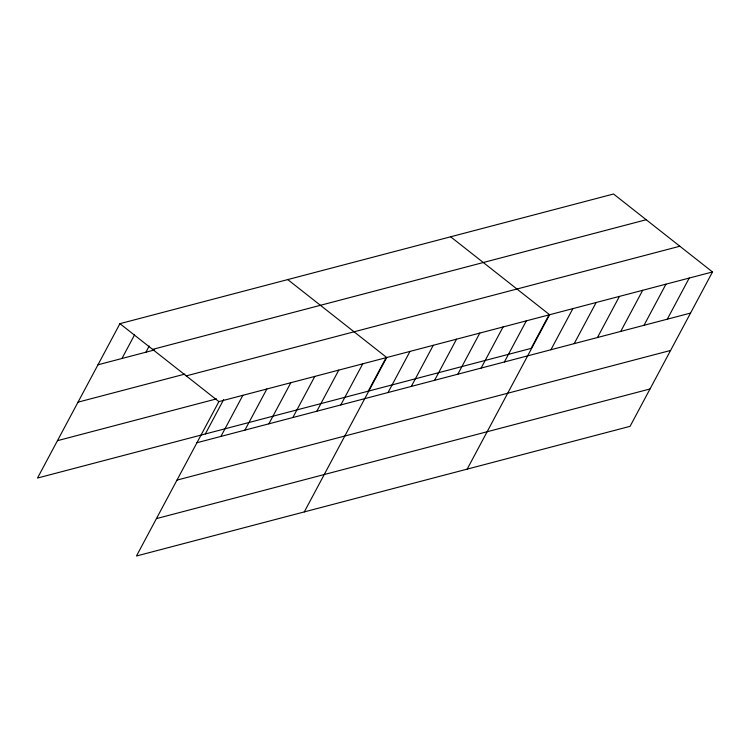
<?xml version="1.0" encoding="UTF-8"?>
<svg xmlns="http://www.w3.org/2000/svg" width="750" height="750" viewBox="0 0 750 750"><rect width="100%" height="100%" fill="white"/><g stroke="black" fill="none" stroke-linecap="round" stroke-linejoin="round"><path stroke-width="1.12" d="M712.5 271.95L218.897 401.606L136.463 555.994L630.066 426.337L712.5 271.95L613.538 194.006L119.934 323.663L37.5 478.05L531.103 348.394L548.906 315.056M121.95 358.491L134.578 334.847M145.931 352.191L149.222 346.022M205.322 433.969L223.659 399.619M220.912 436.434L242.869 395.306M244.894 430.134L266.85 389.006M268.866 423.834L290.822 382.716M292.838 417.534L314.794 376.416M316.819 411.244L338.775 370.116M340.791 404.944L362.747 363.816M368.212 391.181L386.016 357.844M304.284 511.912L386.719 357.525L287.756 279.581M388.031 392.531L409.988 351.412M411.3 386.419L433.266 345.3M434.578 380.306L456.534 339.188M457.847 374.194L479.803 333.075M481.116 368.081L503.072 326.962M504.384 361.969L526.341 320.85M467.175 469.125L549.609 314.738L450.647 236.794M550.922 349.744L572.878 308.625M574.191 343.631L596.147 302.512M597.459 337.519L619.425 296.4M620.737 331.406L642.694 290.287M644.006 325.294L665.962 284.175M667.275 319.191L689.231 278.062M152.597 349.387L646.191 219.731M97.978 364.791L154.641 349.903M78.019 402.159L184.819 374.109M186.244 375.881L679.847 246.234M57.459 440.672L216.562 398.878M196.941 442.725L690.544 313.078M176.981 480.103L670.584 350.447M156.422 518.616L650.025 388.959M119.934 323.663L218.897 401.606"/></g></svg>
